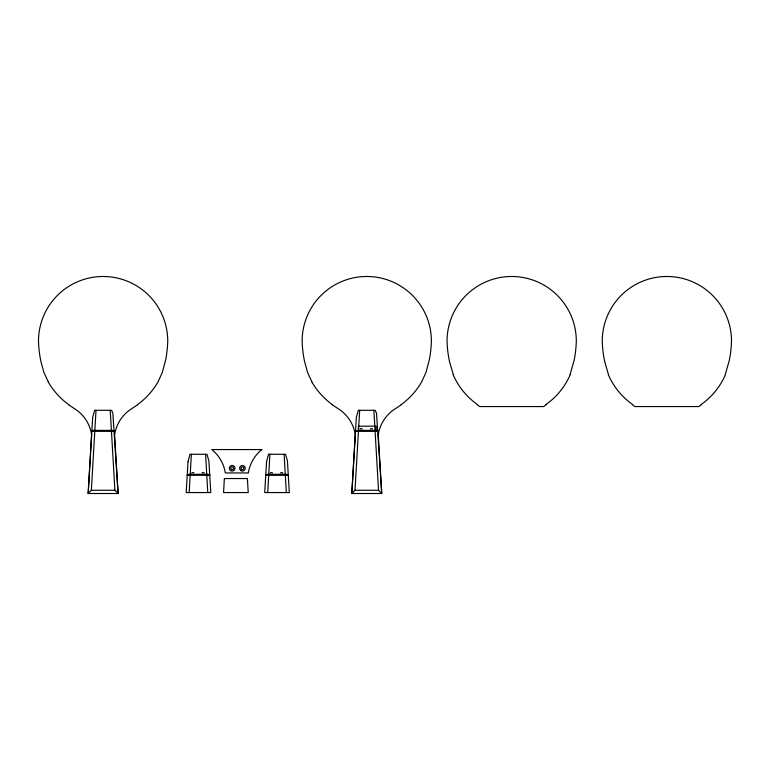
<?xml version="1.0" encoding="UTF-8"?>
<svg xmlns="http://www.w3.org/2000/svg" width="770" height="770" viewBox="0 0 770 770"><rect width="100%" height="100%" fill="white"/><g stroke="black" fill="none" stroke-linecap="round" stroke-linejoin="round"><path stroke-width="1.16" d="M137.589 404.779L132.344 408.293A37.393 37.393 0 0 0 114.634 434.607L118.08 493.512L88.165 493.512L91.611 434.607A37.393 37.393 0 0 0 73.901 408.293L68.665 404.779M88.165 493.512L92.679 417.369L94.681 410.304L111.573 410.304L112.863 413.249L118.08 493.512M96.019 410.304L91.351 490.269L88.406 493.262M189.179 492.569L191.383 454.242M267.719 492.569L269.914 454.242M401.237 404.779L395.992 408.293A37.393 37.393 0 0 0 378.282 434.607L381.728 493.512L351.813 493.512L355.259 434.607A37.393 37.393 0 0 0 337.549 408.293L332.303 404.779M351.813 493.512L356.327 417.369L358.329 410.304L375.211 410.304L376.511 413.249L381.728 493.512M352.054 493.262L354.999 490.269L359.667 410.304M570.079 374.557L574.16 360.216A116.155 116.155 0 0 0 576.316 341.12A64.622 64.622 0 0 0 511.684 276.488A64.622 64.622 0 0 0 447.052 341.1A116.058 116.058 0 0 0 449.449 361.342L453.28 374.557M725.273 374.557L729.354 360.216A116.155 116.155 0 0 0 731.51 341.12A64.622 64.622 0 0 0 666.878 276.488A64.622 64.622 0 0 0 602.255 341.1A116.058 116.058 0 0 0 604.643 361.342M546.142 404.779L543.62 406.56L479.739 406.56L477.217 404.779M701.335 404.779L698.813 406.56L634.932 406.56L632.411 404.779M378.031 431.354L355.509 431.354M209.748 475.302L187.226 475.302M288.278 475.302L265.756 475.302M91.351 490.269L114.894 490.269L117.849 493.262M354.999 490.269L378.542 490.269L381.487 493.262M91.861 431.354L114.384 431.354A2.916 1.222 -4 0 0 111.419 430.382L94.835 430.363A2.916 1.222 4 0 0 91.803 431.354M312.033 382.17L307.557 372.411L304.525 361.342A116.058 116.058 0 0 1 302.138 341.1A64.622 64.622 0 0 1 366.77 276.488A64.622 64.622 0 0 1 431.392 341.1A116.155 116.155 0 0 1 429.236 360.216L425.974 372.411L421.71 381.814A73.121 73.121 0 0 1 401.151 404.664M48.385 382.17L43.919 372.411L40.877 361.342A116.058 116.058 0 0 1 38.49 341.1A64.622 64.622 0 0 1 103.122 276.488A64.622 64.622 0 0 1 167.745 341.1A116.155 116.155 0 0 1 165.588 360.216L162.335 372.411L158.062 381.814A73.121 73.121 0 0 1 137.503 404.664M608.473 374.557L604.623 361.342M373.873 410.304L378.542 490.269M284.12 454.242L286.315 492.569M205.59 454.242L207.785 492.569M110.225 410.304L114.894 490.269M376.116 429.775L376.116 426.195L358.358 426.195L358.358 428.582M68.742 404.673A73.227 73.227 0 0 1 48.366 382.19M378.089 431.354A2.916 1.222 -4 0 0 375.057 430.382L358.483 430.363A2.916 1.222 4 0 0 355.451 431.354M370.351 429.054A1.405 1.405 0 0 1 372.536 429.054M360.071 429.054A1.405 1.405 0 0 1 362.247 429.054M725.446 374.634A70.917 70.917 0 0 1 701.162 404.519M632.594 404.519A70.917 70.917 0 0 1 608.31 374.634M332.38 404.673A73.227 73.227 0 0 1 312.004 382.19M570.252 374.634A70.917 70.917 0 0 1 545.959 404.519M477.4 404.519A70.917 70.917 0 0 1 453.116 374.634M187.168 475.292A2.916 1.222 4 0 1 190.19 474.32L206.774 474.301A2.916 1.222 -4 0 1 209.806 475.292M202.067 472.992A1.405 1.405 0 0 1 204.252 472.992M191.788 472.992A1.405 1.405 0 0 1 193.963 472.992M265.698 475.292A2.916 1.222 4 0 1 268.73 474.32L285.304 474.301A2.916 1.222 -4 0 1 288.336 475.292M280.607 472.992A1.405 1.405 0 0 1 282.783 472.992M270.318 472.992A1.405 1.405 0 0 1 272.493 472.992M188.005 461.817L186.186 492.569L210.787 492.569L208.882 460.807L206.976 454.31L190.046 454.242L188.015 461.721M224.368 478.545L223.55 492.569L248.219 492.569L247.391 478.545L224.368 478.545M266.545 461.817L264.716 492.569L289.318 492.569L287.412 460.807L285.526 454.329L268.576 454.242L266.545 461.721M261.819 449.565L211.808 449.565A37.393 37.393 0 0 1 225.302 472.944L248.325 472.944A37.393 37.393 0 0 1 261.819 449.565M230.528 470.557A2.801 2.801 0 0 0 234.937 468.516A2.801 2.801 0 0 0 230.962 465.715A2.801 2.801 0 0 0 230.528 470.557M231.337 469.411A1.405 1.405 0 0 0 233.541 468.391A1.405 1.405 0 0 0 231.549 466.995A1.405 1.405 0 0 0 231.337 469.411M241.02 470.691A2.801 2.801 0 0 0 245.235 468.266A2.801 2.801 0 0 0 241.02 465.84A2.801 2.801 0 0 0 241.02 470.691M241.616 469.411A1.405 1.405 0 0 0 243.821 468.391A1.405 1.405 0 0 0 241.838 466.995A1.405 1.405 0 0 0 241.616 469.411"/></g></svg>
